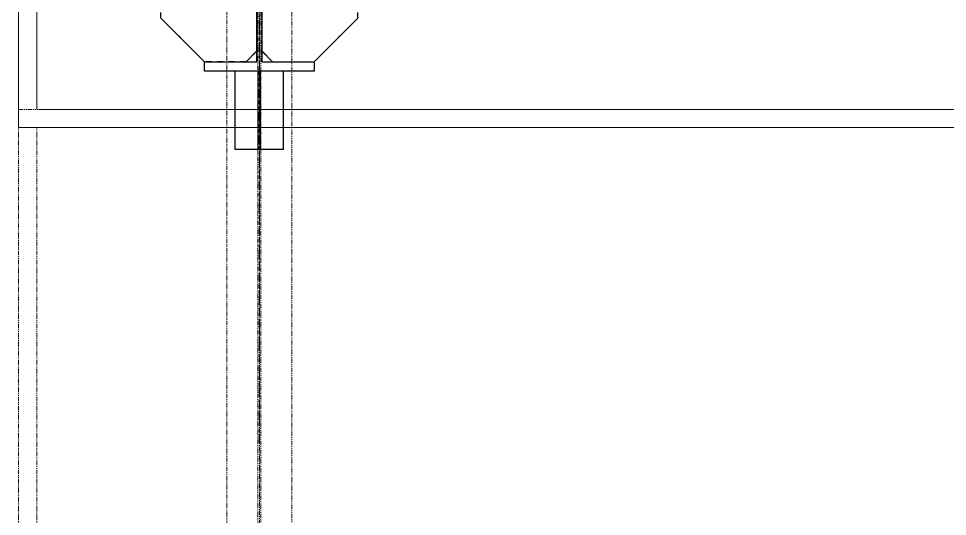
# Model space of a CAD drawing. Header units: inches. Extents: x 209270 to 234360, y -180214 to -150194.
# Drawn here: x 216352 to 218898, y -166879 to -165515 of the extents above; entities that cross this region are included whole.
import ezdxf

# ---------------------------------------------------------------- set-up
doc = ezdxf.new("R2010")
doc.units = ezdxf.units.IN
doc.header["$LTSCALE"] = 10
doc.header["$MEASUREMENT"] = 0
for name, pattern in [('DXK_LINE_DOT2', [3.9198, 1.9599, -1.9599]), ('DXK_LINE_DOT5', [7.8785, 2.979, -0.9799, 0.9799, -0.9799, 0.9799, -0.9799]), ('PHANTOM', [2.5, 1.25, -0.25, 0.25, -0.25, 0.25, -0.25])]:
    doc.linetypes.add(name, pattern=pattern)
doc.layers.get('0').update_dxf_attribs({"color": 1})
for name, color, linetype in [('_BLUE_0', 5, 'Continuous'), ('_BLUE_1', 5, 'Continuous'), ('_BLUE_2', 5, 'Continuous')]:
    doc.layers.add(name, color=color, linetype=linetype)
for name, color, linetype, lineweight in [('DIM', 1, 'Continuous', 13), ('PHANTOM', 1, 'PHANTOM', 0), ('Sheeting', 1, 'Continuous', 0)]:
    doc.layers.add(name, color=color, linetype=linetype, lineweight=lineweight)

# ---------------------------------------------------------------- blocks, each defined once
blk = doc.blocks.new('A$C1b4ed5d7')
at = {"layer": 'PHANTOM'}
blk.add_line((0, 11000, 0), (0, 0, 0), dxfattribs=at)
for points, elevation in [([(-89.4, 10995.6), (-89.4, 4.4), (89.4, 4.4), (89.4, 10995.6)], 0), ([(-4.4, 10995.6), (-4.4, 4.4), (4.4, 4.4), (4.4, 10995.6)], 0), ([(-660, 10500), (12160, 10500), (12160, -550), (-660, -550)], -0.8), ([(-610, 10450), (12110, 10450), (12110, -500), (-610, -500)], -0.8)]:
    blk.add_lwpolyline(points, close=True, dxfattribs=dict(at, elevation=elevation))
blk = doc.blocks.new('MECH_DRAWING')
at = {"layer": 'Sheeting'}
for points in [[(216351.9, -154713.7), (229171.9, -154713.7), (229171.9, -165813.7), (216351.9, -165813.7)], [(216401.9, -154763.7), (229121.9, -154763.7), (229121.9, -165763.7), (216401.9, -165763.7)]]:
    blk.add_lwpolyline(points, close=True, dxfattribs=at)
at = {"layer": 'DIM'}
blk.add_blockref('A$C1b4ed5d7', (217011.9, -176263.7, 0.8), dxfattribs=at)
blk = doc.blocks.new('GridLine-116860372-154897 - 114867')
at = {"layer": '_BLUE_2', "linetype": 'DXK_LINE_DOT5'}
blk.add_line((9575.6, 10927.9), (9575.6, 14695.8), dxfattribs=at)
blk = doc.blocks.new('Part-116860372-114918 - 114867')
at = {"layer": '_BLUE_2', "linetype": 'Continuous'}
for p, q in [((9567.4, 12562.7), (9567.4, 12562.7)), ((9567.4, 12233.3), (9567.4, 12562.7)), ((9567.4, 12562.7), (9583.7, 12562.7)), ((9583.7, 12562.7), (9583.7, 12562.7)), ((9583.7, 12562.7), (9583.7, 12233.3)), ((9388.1, 12233.3), (9388.1, 12233.3)), ((9388.1, 12202.1), (9388.1, 12233.3)), ((9388.1, 12233.3), (9567.4, 12233.3)), ((9567.4, 12233.3), (9567.4, 12233.3)), ((9583.7, 12233.3), (9583.7, 12233.3)), ((9583.7, 12233.3), (9763.1, 12233.3)), ((9763.1, 12233.3), (9763.1, 12233.3)), ((9763.1, 12233.3), (9763.1, 12202.1)), ((9388.1, 12202.1), (9388.1, 12202.1)), ((9763.1, 12202.1), (9388.1, 12202.1)), ((9763.1, 12202.1), (9763.1, 12202.1))]:
    blk.add_line(p, q, dxfattribs=at)
blk = doc.blocks.new('Part-116860372-149932 - 114867')
at = {"layer": '_BLUE_1', "linetype": 'DXK_LINE_DOT2'}
for p, q in [((9275.6, 12562.7), (9529.9, 12562.7)), ((9238.1, 12383.3), (9238.1, 12525.2)), ((9567.4, 12525.2), (9567.4, 12270.8)), ((9529.9, 12233.3), (9388.1, 12233.3))]:
    blk.add_line(p, q, dxfattribs=at)
at = {"layer": '_BLUE_2', "linetype": 'Continuous'}
for p, q in [((9275.6, 12562.7), (9238.1, 12525.2)), ((9529.9, 12562.7), (9567.4, 12525.2)), ((9388.1, 12233.3), (9238.1, 12383.3)), ((9567.4, 12270.8), (9529.9, 12233.3))]:
    blk.add_line(p, q, dxfattribs=at)
blk = doc.blocks.new('Part-116860372-157486 - 114867')
at = {"layer": '_BLUE_1', "linetype": 'DXK_LINE_DOT2'}
for p, q in [((9238.1, 12525.2), (9275.6, 12562.7)), ((9529.9, 12562.7), (9567.4, 12525.2)), ((9388.1, 12233.3), (9238.1, 12383.3)), ((9567.4, 12270.8), (9529.9, 12233.3))]:
    blk.add_line(p, q, dxfattribs=at)
blk = doc.blocks.new('Part-116860372-154319 - 114867')
at = {"layer": '_BLUE_1', "linetype": 'DXK_LINE_DOT2'}
blk.add_line((9658.8, 12202.1), (9492.3, 12202.1), dxfattribs=at)
at = {"layer": '_BLUE_2', "linetype": 'Continuous'}
for p, q in [((9492.3, 11933.3), (9492.3, 12202.1)), ((9572, 11933.3), (9572, 12202.1)), ((9579.1, 11933.3), (9579.1, 12202.1)), ((9658.8, 11933.3), (9658.8, 12202.1)), ((9572, 11995.8), (9579.1, 11995.8)), ((9658.8, 11933.3), (9492.3, 11933.3))]:
    blk.add_line(p, q, dxfattribs=at)
blk = doc.blocks.new('Part-116860372-149933 - 114867')
at = {"layer": '_BLUE_1', "linetype": 'DXK_LINE_DOT2'}
for p, q in [((9875.6, 12562.7), (9621.2, 12562.7)), ((9583.7, 12525.2), (9583.7, 12270.8)), ((9913.1, 12383.3), (9913.1, 12525.2)), ((9621.2, 12233.3), (9763.1, 12233.3))]:
    blk.add_line(p, q, dxfattribs=at)
at = {"layer": '_BLUE_2', "linetype": 'Continuous'}
for p, q in [((9621.2, 12562.7), (9583.7, 12525.2)), ((9913.1, 12525.2), (9875.6, 12562.7)), ((9763.1, 12233.3), (9913.1, 12383.3)), ((9583.7, 12270.8), (9621.2, 12233.3))]:
    blk.add_line(p, q, dxfattribs=at)
blk = doc.blocks.new('Part-116860372-157487 - 114867')
at = {"layer": '_BLUE_1', "linetype": 'DXK_LINE_DOT2'}
for p, q in [((9621.2, 12562.7), (9583.7, 12525.2)), ((9913.1, 12525.2), (9875.6, 12562.7)), ((9763.1, 12233.3), (9913.1, 12383.3)), ((9583.7, 12270.8), (9621.2, 12233.3))]:
    blk.add_line(p, q, dxfattribs=at)
blk = doc.blocks.new('STR_DRAWING')
at = {"layer": '_BLUE_0', "xscale": 0.8, "yscale": 0.8, "zscale": 0.8}
for name in ['GridLine-116860372-154897 - 114867', 'Part-116860372-149932 - 114867', 'Part-116860372-157486 - 114867', 'Part-116860372-114918 - 114867', 'Part-116860372-149933 - 114867', 'Part-116860372-157487 - 114867', 'Part-116860372-154319 - 114867']:
    blk.add_blockref(name, (971.5, 4264.2), dxfattribs=at)

msp = doc.modelspace()

# ---------------------------------------------------------------- block references
msp.add_blockref('MECH_DRAWING', (0, 0))
at = {"xscale": 0.9999999999078191, "yscale": 1.0000000000951985}
msp.add_blockref('STR_DRAWING', (208379.9, -179684.5), dxfattribs=at)

doc.saveas('drawing.dxf')
